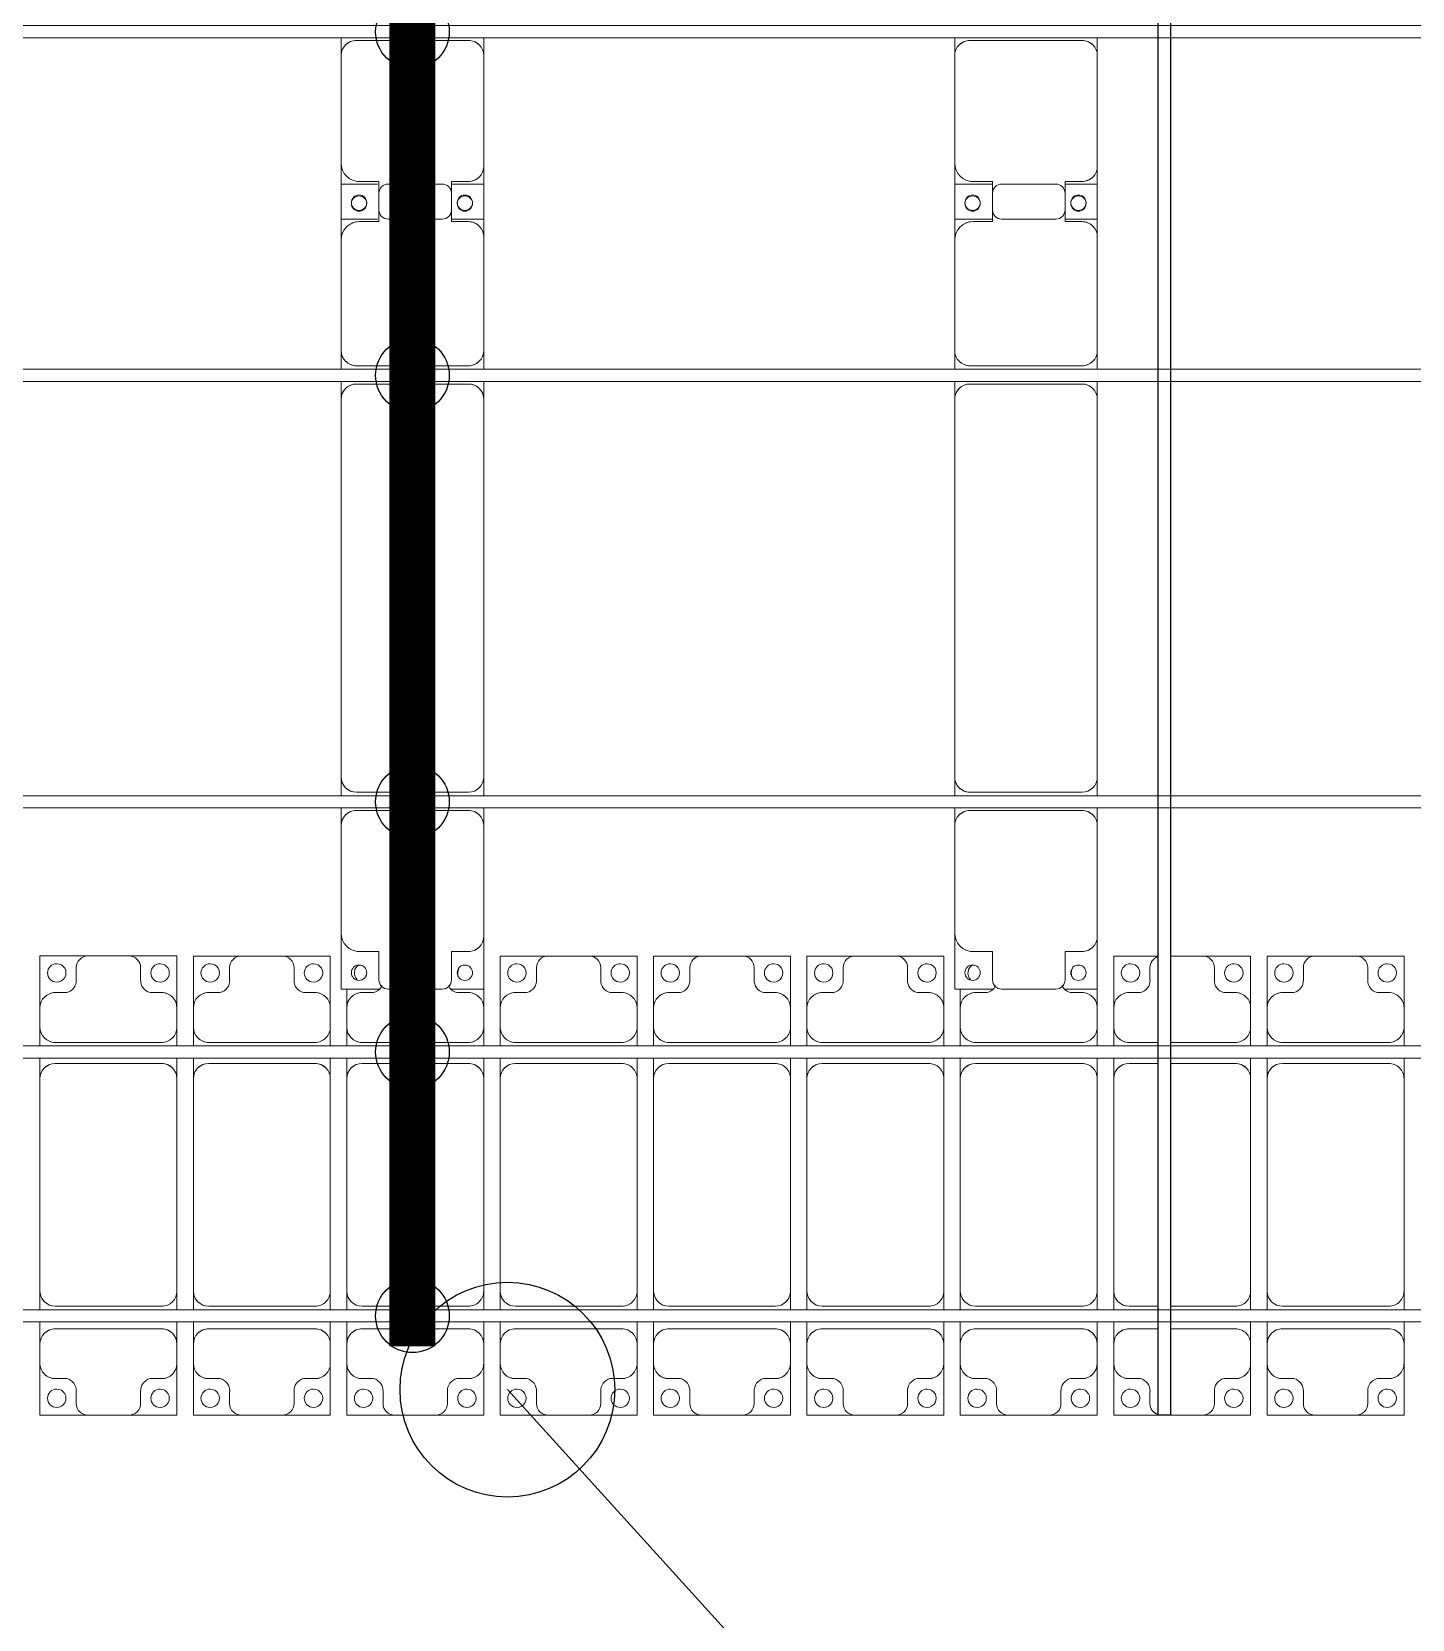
# Model space of a CAD drawing. Header units: millimetres. Extents: x -147246 to 112336, y -213734 to -86506.
# Drawn here: x -19356 to -14856, y -205184 to -200010 of the extents above; entities that cross this region are included whole.
import ezdxf

# ---------------------------------------------------------------- set-up
doc = ezdxf.new("R2010")
doc.units = ezdxf.units.MM
doc.layers.add('A-GENM', color=13, linetype='Continuous', lineweight=9)
doc.layers.add('S-BEAM', color=12, linetype='Continuous', lineweight=9)
for name, color, linetype in [('GC-BICH NEO', 6, 'Continuous'), ('GC-DAY NEO', 5, 'Continuous'), ('GC-HOP 40x60 GIA CUONG', 1, 'Continuous')]:
    doc.layers.add(name, color=color, linetype=linetype)

# ---------------------------------------------------------------- blocks, each defined once
blk = doc.blocks.new('Dai phao do pin - DẢI PHAO ĐỠ PIN-V40-BỐ TRÍ KHUNG KẾT CẤU BÈ PIN 05')
at = {"layer": 'A-GENM', "color": 7}
for p, q in [((-1312.2, 241.6), (-1129.7, 241.6)), ((-1312.2, 116.4), (-1312.2, 241.6)), ((-779.7, 241.6), (-1129.7, 241.6)), ((-779.7, 241.6), (-721.5, 241.6)), ((-681.5, 241.6), (-620.3, 241.6)), ((610.3, 241.6), (-620.3, 241.6)), ((610.3, 241.6), (668.5, 241.6)), ((708.5, 241.6), (769.7, 241.6)), ((1129.7, 241.6), (769.7, 241.6)), ((1129.7, 241.6), (1312.2, 241.6)), ((1197.8, 241.6), (1380.3, 241.6)), ((1197.8, 122.8), (1197.8, 241.6)), ((1312.2, 241.6), (1312.2, 122.8)), ((1730.3, 241.6), (1380.3, 241.6)), ((1730.3, 241.6), (1788.5, 241.6)), ((-1189.7, 181.6), (-1189.7, 118.2)), ((-729.7, -173.4), (-729.7, 191.6)), ((-670.3, 191.6), (-670.3, -173.4)), ((660.3, -173.4), (660.3, 191.6)), ((719.7, 191.6), (719.7, -173.4)), ((1189.7, 118.2), (1189.7, 181.6)), ((1320.3, 181.6), (1320.3, 118.2)), ((1780.3, -173.4), (1780.3, 191.6)), ((-1189.7, 118.2), (-1282.2, 118.2)), ((1282.2, 118.2), (1189.7, 118.2)), ((1320.3, 118.2), (1227.8, 118.2)), ((-1312.2, 88.2), (-1312.2, -88.2)), ((1197.8, 88.2), (1197.8, -88.2)), ((1312.2, -88.2), (1312.2, 88.2)), ((-1312.2, -223.4), (-1312.2, -116.4)), ((-1282.2, -118.2), (-1189.7, -118.2)), ((-1189.7, -118.2), (-1189.7, -173.4)), ((1189.7, -173.4), (1189.7, -118.2)), ((1189.7, -118.2), (1282.2, -118.2)), ((1197.8, -223.4), (1197.8, -118.2)), ((1227.8, -118.2), (1320.3, -118.2)), ((1312.2, -118.2), (1312.2, -223.4)), ((1320.3, -118.2), (1320.3, -173.4)), ((-1139.7, -223.4), (-1312.2, -223.4)), ((-1139.7, -223.4), (-779.7, -223.4)), ((-721.5, -223.4), (-779.7, -223.4)), ((-620.3, -223.4), (-681.5, -223.4)), ((-620.3, -223.4), (610.3, -223.4)), ((668.5, -223.4), (610.3, -223.4)), ((769.7, -223.4), (708.5, -223.4)), ((769.7, -223.4), (1139.7, -223.4)), ((1312.2, -223.4), (1139.7, -223.4)), ((1370.3, -223.4), (1197.8, -223.4)), ((1370.3, -223.4), (1730.3, -223.4)), ((1788.5, -223.4), (1730.3, -223.4))]:
    blk.add_line(p, q, dxfattribs=at)
for centre, radius, start, end in [((-1258.6, 183.2), 25, 0, 180), ((-1129.7, 181.6), 60, 90, 180), ((-1129.7, 181.6), 60, 150, 180), ((-779.7, 191.6), 50, 360, 90), ((-779.7, 191.6), 50, 360, 45), ((-620.3, 191.6), 50, 90, 180), ((-620.3, 191.6), 50, 105, 180), ((610.3, 191.6), 50, 360, 90), ((610.3, 191.6), 50, 15, 90), ((769.7, 191.6), 50, 90, 180), ((769.7, 191.6), 50, 135, 180), ((1129.7, 181.6), 60, 360, 90), ((1129.7, 181.6), 60, 360, 30), ((1248.6, 183.2), 25, 360, 180), ((1251.4, 183.2), 25, 0, 180), ((1380.3, 181.6), 60, 90, 180), ((1380.3, 181.6), 60, 150, 180), ((1730.3, 191.6), 50, 360, 90), ((1730.3, 191.6), 50, 360, 45), ((-1258.6, 183.2), 25, 180, 360), ((1248.6, 183.2), 25, 180, 0), ((1251.4, 183.2), 25, 180, 360), ((-1282.2, 88.2), 30, 90, 180), ((-1282.2, 88.2), 30, 120, 134.1081), ((1227.8, 88.2), 30, 90, 180), ((1282.2, 88.2), 30, 360, 90), ((-1282.2, -88.2), 30, 180, 270), ((1227.8, -88.2), 30, 180, 270), ((1282.2, -88.2), 30, 270, 360), ((-1282.2, -88.2), 30, 225.8924, 240), ((-1258.6, -161.8), 25, 0, 180), ((1248.6, -161.8), 25, 0, 180), ((1251.4, -161.8), 25, 0, 180), ((-1258.6, -161.8), 25, 180, 0), ((-1139.7, -173.4), 50, 180, 270), ((-1139.7, -173.4), 50, 180, 225), ((-779.7, -173.4), 50, 270, 360), ((-779.7, -173.4), 50, 315, 360), ((-620.3, -173.4), 50, 180, 270), ((-620.3, -173.4), 50, 180, 270), ((610.3, -173.4), 50, 270, 360), ((610.3, -173.4), 50, 285, 360), ((769.7, -173.4), 50, 180, 270), ((769.7, -173.4), 50, 180, 225), ((1139.7, -173.4), 50, 270, 360), ((1139.7, -173.4), 50, 315, 360), ((1248.6, -161.8), 25, 180, 360), ((1251.4, -161.8), 25, 180, 0), ((1370.3, -173.4), 50, 180, 270), ((1370.3, -173.4), 50, 180, 225), ((1730.3, -173.4), 50, 270, 360), ((1730.3, -173.4), 50, 315, 360)]:
    blk.add_arc(centre, radius, start, end, dxfattribs=at)
blk = doc.blocks.new('Dai phao do pin - DẢI PHAO ĐỠ PIN-V41-BỐ TRÍ KHUNG KẾT CẤU BÈ PIN 05')
at = {"layer": 'A-GENM', "color": 7}
for p, q in [((-1312.2, 241.6), (-1129.7, 241.6)), ((-1312.2, 116.4), (-1312.2, 241.6)), ((-779.7, 241.6), (-1129.7, 241.6)), ((-779.7, 241.6), (-721.5, 241.6)), ((-681.5, 241.6), (-620.3, 241.6)), ((610.3, 241.6), (-620.3, 241.6)), ((610.3, 241.6), (668.5, 241.6)), ((708.5, 241.6), (769.7, 241.6)), ((1129.7, 241.6), (769.7, 241.6)), ((1129.7, 241.6), (1312.2, 241.6)), ((1197.8, 241.6), (1380.3, 241.6)), ((1197.8, 118.2), (1197.8, 241.6)), ((1312.2, 241.6), (1312.2, 118.2)), ((1730.3, 241.6), (1380.3, 241.6)), ((1730.3, 241.6), (1788.5, 241.6)), ((-1189.7, 181.6), (-1189.7, 118.2)), ((-729.7, -173.4), (-729.7, 191.6)), ((-670.3, 191.6), (-670.3, -173.4)), ((660.3, -173.4), (660.3, 191.6)), ((719.7, 191.6), (719.7, -173.4)), ((1189.7, 118.2), (1189.7, 181.6)), ((1320.3, 181.6), (1320.3, 118.2)), ((1780.3, -173.4), (1780.3, 191.6)), ((-1189.7, 118.2), (-1282.2, 118.2)), ((1282.2, 118.2), (1189.7, 118.2)), ((1320.3, 118.2), (1227.8, 118.2)), ((-1312.2, 88.2), (-1312.2, -88.2)), ((1197.8, 88.2), (1197.8, -88.2)), ((1312.2, -88.2), (1312.2, 88.2)), ((-1312.2, -223.4), (-1312.2, -116.4)), ((-1282.2, -118.2), (-1189.7, -118.2)), ((-1189.7, -118.2), (-1189.7, -173.4)), ((1189.7, -173.4), (1189.7, -118.2)), ((1189.7, -118.2), (1282.2, -118.2)), ((1197.8, -223.4), (1197.8, -118.2)), ((1227.8, -118.2), (1320.3, -118.2)), ((1312.2, -118.2), (1312.2, -223.4)), ((1320.3, -118.2), (1320.3, -173.4)), ((-1139.7, -223.4), (-1312.2, -223.4)), ((-1139.7, -223.4), (-779.7, -223.4)), ((-721.5, -223.4), (-779.7, -223.4)), ((-620.3, -223.4), (-681.5, -223.4)), ((-620.3, -223.4), (610.3, -223.4)), ((668.5, -223.4), (610.3, -223.4)), ((769.7, -223.4), (708.5, -223.4)), ((769.7, -223.4), (1139.7, -223.4)), ((1312.2, -223.4), (1139.7, -223.4)), ((1370.3, -223.4), (1197.8, -223.4)), ((1370.3, -223.4), (1730.3, -223.4)), ((1788.5, -223.4), (1730.3, -223.4))]:
    blk.add_line(p, q, dxfattribs=at)
for centre, radius, start, end in [((-1258.6, 183.2), 25, 0, 180), ((-1129.7, 181.6), 60, 90, 180), ((-1129.7, 181.6), 60, 150, 180), ((-779.7, 191.6), 50, 360, 90), ((-779.7, 191.6), 50, 360, 45), ((-620.3, 191.6), 50, 90, 180), ((-620.3, 191.6), 50, 150, 180), ((-620.3, 191.6), 50, 105, 145.5987), ((610.3, 191.6), 50, 360, 90), ((610.3, 191.6), 50, 15, 90), ((769.7, 191.6), 50, 90, 180), ((769.7, 191.6), 50, 135, 180), ((1129.7, 181.6), 60, 360, 90), ((1129.7, 181.6), 60, 360, 30), ((1248.6, 183.2), 25, 360, 180), ((1251.4, 183.2), 25, 0, 180), ((1380.3, 181.6), 60, 90, 180), ((1380.3, 181.6), 60, 150, 180), ((1730.3, 191.6), 50, 360, 90), ((1730.3, 191.6), 50, 360, 45), ((-1258.6, 183.2), 25, 180, 360), ((1248.6, 183.2), 25, 180, 0), ((1251.4, 183.2), 25, 180, 360), ((-1282.2, 88.2), 30, 90, 180), ((-1282.2, 88.2), 30, 120, 134.1076), ((1227.8, 88.2), 30, 90, 180), ((1282.2, 88.2), 30, 360, 90), ((-1282.2, -88.2), 30, 180, 270), ((1227.8, -88.2), 30, 180, 270), ((1282.2, -88.2), 30, 270, 360), ((-1282.2, -88.2), 30, 225.8928, 240), ((-1258.6, -161.8), 25, 0, 180), ((1248.6, -161.8), 25, 0, 180), ((1251.4, -161.8), 25, 0, 180), ((-1258.6, -161.8), 25, 180, 0), ((-1139.7, -173.4), 50, 180, 270), ((-1139.7, -173.4), 50, 180, 225), ((-779.7, -173.4), 50, 270, 360), ((-779.7, -173.4), 50, 315, 360), ((-620.3, -173.4), 50, 180, 270), ((-620.3, -173.4), 50, 180, 270), ((610.3, -173.4), 50, 270, 360), ((610.3, -173.4), 50, 285, 360), ((769.7, -173.4), 50, 180, 270), ((769.7, -173.4), 50, 180, 225), ((1139.7, -173.4), 50, 270, 360), ((1139.7, -173.4), 50, 315, 360), ((1248.6, -161.8), 25, 180, 360), ((1251.4, -161.8), 25, 180, 0), ((1370.3, -173.4), 50, 180, 270), ((1370.3, -173.4), 50, 180, 225), ((1730.3, -173.4), 50, 270, 360), ((1730.3, -173.4), 50, 315, 360)]:
    blk.add_arc(centre, radius, start, end, dxfattribs=at)
blk = doc.blocks.new('Dai phaodi lai - DẢI PHAO ĐI LẠI-25020-BỐ TRÍ KHUNG KẾT CẤU BÈ PIN 05')
at = {"layer": 'A-GENM', "color": 7}
for p, q in [((76776.8, 748.4), (76933.1, 748.4)), ((76776.8, 579.3), (76776.8, 748.4)), ((77066.9, 748.4), (76933.1, 748.4)), ((77066.9, 748.4), (77223.2, 748.4)), ((77223.2, 748.4), (77223.2, 579.3)), ((77276.8, 748.4), (77433.1, 748.4)), ((77276.8, 579.3), (77276.8, 748.4)), ((77566.9, 748.4), (77433.1, 748.4)), ((77566.9, 748.4), (77723.2, 748.4)), ((77723.2, 748.4), (77723.2, 579.3)), ((78276.8, 748.4), (78433.1, 748.4)), ((78276.8, 579.3), (78276.8, 748.4)), ((78566.9, 748.4), (78433.1, 748.4)), ((78566.9, 748.4), (78723.2, 748.4)), ((78723.2, 748.4), (78723.2, 579.3)), ((78776.8, 748.4), (78933.1, 748.4)), ((78776.8, 579.3), (78776.8, 748.4)), ((79066.9, 748.4), (78933.1, 748.4)), ((79066.9, 748.4), (79223.2, 748.4)), ((79223.2, 748.4), (79223.2, 579.3)), ((79276.8, 748.4), (79433.1, 748.4)), ((79276.8, 579.3), (79276.8, 748.4)), ((79566.9, 748.4), (79433.1, 748.4)), ((79566.9, 748.4), (79723.2, 748.4)), ((79723.2, 748.4), (79723.2, 579.3)), ((80276.8, 748.4), (80421.5, 748.4)), ((80276.8, 579.3), (80276.8, 748.4)), ((80566.9, 748.4), (80461.5, 748.4)), ((80566.9, 748.4), (80723.2, 748.4)), ((80723.2, 748.4), (80723.2, 579.3)), ((80776.8, 748.4), (80933.1, 748.4)), ((80776.8, 579.3), (80776.8, 748.4)), ((81066.9, 748.4), (80933.1, 748.4)), ((81066.9, 748.4), (81223.2, 748.4)), ((81223.2, 748.4), (81223.2, 579.3)), ((76895.1, 710.4), (76895.1, 670.7)), ((77104.9, 670.7), (77104.9, 710.4)), ((77395.1, 710.4), (77395.1, 670.7)), ((77604.9, 670.7), (77604.9, 710.4)), ((78395.1, 710.4), (78395.1, 670.7)), ((78604.9, 670.7), (78604.9, 710.4)), ((78895.1, 710.4), (78895.1, 670.7)), ((79104.9, 670.7), (79104.9, 710.4)), ((79395.1, 710.4), (79395.1, 670.7)), ((79604.9, 670.7), (79604.9, 710.4)), ((80395.1, 710.4), (80395.1, 670.7)), ((80604.9, 670.7), (80604.9, 710.4)), ((80895.1, 710.4), (80895.1, 670.7)), ((81104.9, 670.7), (81104.9, 710.4)), ((76864.3, 629.3), (76826.8, 629.3)), ((77173.2, 629.3), (77135.7, 629.3)), ((77364.3, 629.3), (77326.8, 629.3)), ((77673.2, 629.3), (77635.7, 629.3)), ((77776.8, 579.3), (77776.8, 641.7)), ((77864.3, 629.3), (77826.8, 629.3)), ((78173.2, 629.3), (78135.7, 629.3)), ((78223.2, 640.7), (78223.2, 579.3)), ((78364.3, 629.3), (78326.8, 629.3)), ((78673.2, 629.3), (78635.7, 629.3)), ((78864.3, 629.3), (78826.8, 629.3)), ((79173.2, 629.3), (79135.7, 629.3)), ((79364.3, 629.3), (79326.8, 629.3)), ((79673.2, 629.3), (79635.7, 629.3)), ((79776.8, 579.3), (79776.8, 641.7)), ((79864.3, 629.3), (79826.8, 629.3)), ((80173.2, 629.3), (80135.7, 629.3)), ((80223.2, 640.7), (80223.2, 579.3)), ((80364.3, 629.3), (80326.8, 629.3)), ((80673.2, 629.3), (80635.7, 629.3)), ((80864.3, 629.3), (80826.8, 629.3)), ((81173.2, 629.3), (81135.7, 629.3)), ((76776.8, 579.3), (76776.8, 516.7)), ((77223.2, 516.7), (77223.2, 579.3)), ((77276.8, 579.3), (77276.8, 516.7)), ((77723.2, 516.7), (77723.2, 579.3)), ((77776.8, 579.3), (77776.8, 516.7)), ((78223.2, 516.7), (78223.2, 579.3)), ((78276.8, 579.3), (78276.8, 516.7)), ((78723.2, 516.7), (78723.2, 579.3)), ((78776.8, 579.3), (78776.8, 516.7)), ((79223.2, 516.7), (79223.2, 579.3)), ((79276.8, 579.3), (79276.8, 516.7)), ((79723.2, 516.7), (79723.2, 579.3)), ((79776.8, 579.3), (79776.8, 516.7)), ((80223.2, 516.7), (80223.2, 579.3)), ((80276.8, 579.3), (80276.8, 516.7)), ((80723.2, 516.7), (80723.2, 579.3)), ((80776.8, 579.3), (80776.8, 516.7)), ((81223.2, 516.7), (81223.2, 579.3)), ((76776.8, 455.5), (76776.8, 516.7)), ((76826.8, 466.7), (77173.2, 466.7)), ((77223.2, 516.7), (77223.2, 455.5)), ((77276.8, 455.5), (77276.8, 516.7)), ((77326.8, 466.7), (77673.2, 466.7)), ((77723.2, 516.7), (77723.2, 455.5)), ((77776.8, 455.5), (77776.8, 516.7)), ((77826.8, 466.7), (78173.2, 466.7)), ((78223.2, 516.7), (78223.2, 455.5)), ((78276.8, 455.5), (78276.8, 516.7)), ((78326.8, 466.7), (78673.2, 466.7)), ((78723.2, 516.7), (78723.2, 455.5)), ((78776.8, 455.5), (78776.8, 516.7)), ((78826.8, 466.7), (79173.2, 466.7)), ((79223.2, 516.7), (79223.2, 455.5)), ((79276.8, 455.5), (79276.8, 516.7)), ((79326.8, 466.7), (79673.2, 466.7)), ((79723.2, 516.7), (79723.2, 455.5)), ((79776.8, 455.5), (79776.8, 516.7)), ((79826.8, 466.7), (80173.2, 466.7)), ((80223.2, 516.7), (80223.2, 455.5)), ((80276.8, 455.5), (80276.8, 516.7)), ((80326.8, 466.7), (80421.5, 466.7)), ((80461.5, 466.7), (80673.2, 466.7)), ((80723.2, 516.7), (80723.2, 455.5)), ((80776.8, 455.5), (80776.8, 516.7)), ((80826.8, 466.7), (81173.2, 466.7)), ((81223.2, 516.7), (81223.2, 455.5)), ((76776.8, 348.3), (76776.8, 415.5)), ((77223.2, 415.5), (77223.2, 348.3)), ((77276.8, 348.3), (77276.8, 415.5)), ((77723.2, 415.5), (77723.2, 348.3)), ((77776.8, 348.3), (77776.8, 415.5)), ((78223.2, 415.5), (78223.2, 348.3)), ((78276.8, 348.3), (78276.8, 415.5)), ((78723.2, 415.5), (78723.2, 348.3)), ((78776.8, 348.3), (78776.8, 415.5)), ((79223.2, 415.5), (79223.2, 348.3)), ((79276.8, 348.3), (79276.8, 415.5)), ((79723.2, 415.5), (79723.2, 348.3)), ((79776.8, 348.3), (79776.8, 415.5)), ((80223.2, 415.5), (80223.2, 348.3)), ((80276.8, 348.3), (80276.8, 415.5)), ((80723.2, 415.5), (80723.2, 348.3)), ((80776.8, 348.3), (80776.8, 415.5)), ((81223.2, 415.5), (81223.2, 348.3)), ((77173.2, 398.3), (76826.8, 398.3)), ((77673.2, 398.3), (77326.8, 398.3)), ((78173.2, 398.3), (77826.8, 398.3)), ((78673.2, 398.3), (78326.8, 398.3)), ((79173.2, 398.3), (78826.8, 398.3)), ((79673.2, 398.3), (79326.8, 398.3)), ((80173.2, 398.3), (79826.8, 398.3)), ((80421.5, 398.3), (80326.8, 398.3)), ((80673.2, 398.3), (80461.5, 398.3)), ((81173.2, 398.3), (80826.8, 398.3)), ((76776.8, 348.3), (76776.8, -343.3)), ((77223.2, -343.3), (77223.2, 348.3)), ((77276.8, 348.3), (77276.8, -343.3)), ((77723.2, -343.3), (77723.2, 348.3)), ((77776.8, 348.3), (77776.8, -343.3)), ((78223.2, -343.3), (78223.2, 348.3)), ((78276.8, 348.3), (78276.8, -343.3)), ((78723.2, -343.3), (78723.2, 348.3)), ((78776.8, 348.3), (78776.8, -343.3)), ((79223.2, -343.3), (79223.2, 348.3)), ((79276.8, 348.3), (79276.8, -343.3)), ((79723.2, -343.3), (79723.2, 348.3)), ((79776.8, 348.3), (79776.8, -343.3)), ((80223.2, -343.3), (80223.2, 348.3)), ((80276.8, 348.3), (80276.8, -343.3)), ((80723.2, -343.3), (80723.2, 348.3)), ((80776.8, 348.3), (80776.8, -343.3)), ((81223.2, -343.3), (81223.2, 348.3)), ((76776.8, -404.5), (76776.8, -343.3)), ((77223.2, -343.3), (77223.2, -404.5)), ((77276.8, -404.5), (77276.8, -343.3)), ((77723.2, -343.3), (77723.2, -404.5)), ((77776.8, -404.5), (77776.8, -343.3)), ((78223.2, -343.3), (78223.2, -404.5)), ((78276.8, -404.5), (78276.8, -343.3)), ((78723.2, -343.3), (78723.2, -404.5)), ((78776.8, -404.5), (78776.8, -343.3)), ((79223.2, -343.3), (79223.2, -404.5)), ((79276.8, -404.5), (79276.8, -343.3)), ((79723.2, -343.3), (79723.2, -404.5)), ((79776.8, -404.5), (79776.8, -343.3)), ((80223.2, -343.3), (80223.2, -404.5)), ((80276.8, -404.5), (80276.8, -343.3)), ((80723.2, -343.3), (80723.2, -404.5)), ((80776.8, -404.5), (80776.8, -343.3)), ((81223.2, -343.3), (81223.2, -404.5)), ((76826.8, -393.3), (77173.2, -393.3)), ((77326.8, -393.3), (77673.2, -393.3)), ((77826.8, -393.3), (78173.2, -393.3)), ((78326.8, -393.3), (78673.2, -393.3)), ((78826.8, -393.3), (79173.2, -393.3)), ((79326.8, -393.3), (79673.2, -393.3)), ((79826.8, -393.3), (80173.2, -393.3)), ((80326.8, -393.3), (80421.5, -393.3)), ((80461.5, -393.3), (80673.2, -393.3)), ((80826.8, -393.3), (81173.2, -393.3)), ((76776.8, -516.7), (76776.8, -444.5)), ((77223.2, -444.5), (77223.2, -516.7)), ((77276.8, -516.7), (77276.8, -444.5)), ((77723.2, -444.5), (77723.2, -516.7)), ((77776.8, -516.7), (77776.8, -444.5)), ((78223.2, -444.5), (78223.2, -516.7)), ((78276.8, -516.7), (78276.8, -444.5)), ((78723.2, -444.5), (78723.2, -516.7)), ((78776.8, -516.7), (78776.8, -444.5)), ((79223.2, -444.5), (79223.2, -516.7)), ((79276.8, -516.7), (79276.8, -444.5)), ((79723.2, -444.5), (79723.2, -516.7)), ((79776.8, -516.7), (79776.8, -444.5)), ((80223.2, -444.5), (80223.2, -516.7)), ((80276.8, -516.7), (80276.8, -444.5)), ((80723.2, -444.5), (80723.2, -516.7)), ((80776.8, -516.7), (80776.8, -444.5)), ((81223.2, -444.5), (81223.2, -516.7)), ((76776.8, -516.7), (76776.8, -579.3)), ((77173.2, -466.7), (76826.8, -466.7)), ((77223.2, -579.3), (77223.2, -516.7)), ((77276.8, -516.7), (77276.8, -579.3)), ((77673.2, -466.7), (77326.8, -466.7)), ((77723.2, -579.3), (77723.2, -516.7)), ((77776.8, -516.7), (77776.8, -579.3)), ((78173.2, -466.7), (77826.8, -466.7)), ((78223.2, -579.3), (78223.2, -516.7)), ((78276.8, -516.7), (78276.8, -579.3)), ((78673.2, -466.7), (78326.8, -466.7)), ((78723.2, -579.3), (78723.2, -516.7)), ((78776.8, -516.7), (78776.8, -579.3)), ((79173.2, -466.7), (78826.8, -466.7)), ((79223.2, -579.3), (79223.2, -516.7)), ((79276.8, -516.7), (79276.8, -579.3)), ((79673.2, -466.7), (79326.8, -466.7)), ((79723.2, -579.3), (79723.2, -516.7)), ((79776.8, -516.7), (79776.8, -579.3)), ((80173.2, -466.7), (79826.8, -466.7)), ((80223.2, -579.3), (80223.2, -516.7)), ((80276.8, -516.7), (80276.8, -579.3)), ((80421.5, -466.7), (80326.8, -466.7)), ((80673.2, -466.7), (80461.5, -466.7)), ((80723.2, -579.3), (80723.2, -516.7)), ((80776.8, -516.7), (80776.8, -579.3)), ((81173.2, -466.7), (80826.8, -466.7)), ((81223.2, -579.3), (81223.2, -516.7)), ((76776.8, -748.4), (76776.8, -579.3)), ((77223.2, -579.3), (77223.2, -748.4)), ((77276.8, -748.4), (77276.8, -579.3)), ((77723.2, -579.3), (77723.2, -748.4)), ((77776.8, -748.4), (77776.8, -579.3)), ((78223.2, -579.3), (78223.2, -748.4)), ((78276.8, -748.4), (78276.8, -579.3)), ((78723.2, -579.3), (78723.2, -748.4)), ((78776.8, -748.4), (78776.8, -579.3)), ((79223.2, -579.3), (79223.2, -748.4)), ((79276.8, -748.4), (79276.8, -579.3)), ((79723.2, -579.3), (79723.2, -748.4)), ((79776.8, -748.4), (79776.8, -579.3)), ((80223.2, -579.3), (80223.2, -748.4)), ((80276.8, -748.4), (80276.8, -579.3)), ((80723.2, -579.3), (80723.2, -748.4)), ((80776.8, -748.4), (80776.8, -579.3)), ((81223.2, -579.3), (81223.2, -748.4)), ((76826.8, -629.3), (76864.3, -629.3)), ((76895.1, -670.7), (76895.1, -710.4)), ((77104.9, -710.4), (77104.9, -670.7)), ((77135.7, -629.3), (77173.2, -629.3)), ((77326.8, -629.3), (77364.3, -629.3)), ((77395.1, -670.7), (77395.1, -710.4)), ((77604.9, -710.4), (77604.9, -670.7)), ((77635.7, -629.3), (77673.2, -629.3)), ((77826.8, -629.3), (77864.3, -629.3)), ((77895.1, -670.7), (77895.1, -710.4)), ((78104.9, -710.4), (78104.9, -670.7)), ((78135.7, -629.3), (78173.2, -629.3)), ((78326.8, -629.3), (78364.3, -629.3)), ((78395.1, -670.7), (78395.1, -710.4)), ((78604.9, -710.4), (78604.9, -670.7)), ((78635.7, -629.3), (78673.2, -629.3)), ((78826.8, -629.3), (78864.3, -629.3)), ((78895.1, -670.7), (78895.1, -710.4)), ((79104.9, -710.4), (79104.9, -670.7)), ((79135.7, -629.3), (79173.2, -629.3)), ((79326.8, -629.3), (79364.3, -629.3)), ((79395.1, -670.7), (79395.1, -710.4)), ((79604.9, -710.4), (79604.9, -670.7)), ((79635.7, -629.3), (79673.2, -629.3)), ((79826.8, -629.3), (79864.3, -629.3)), ((79895.1, -670.7), (79895.1, -710.4)), ((80104.9, -710.4), (80104.9, -670.7)), ((80135.7, -629.3), (80173.2, -629.3)), ((80326.8, -629.3), (80364.3, -629.3)), ((80395.1, -670.7), (80395.1, -710.4)), ((80604.9, -710.4), (80604.9, -670.7)), ((80635.7, -629.3), (80673.2, -629.3)), ((80826.8, -629.3), (80864.3, -629.3)), ((80895.1, -670.7), (80895.1, -710.4)), ((81104.9, -710.4), (81104.9, -670.7)), ((81135.7, -629.3), (81173.2, -629.3)), ((76933.1, -748.4), (76776.8, -748.4)), ((76933.1, -748.4), (77066.9, -748.4)), ((77223.2, -748.4), (77066.9, -748.4)), ((77433.1, -748.4), (77276.8, -748.4)), ((77433.1, -748.4), (77566.9, -748.4)), ((77723.2, -748.4), (77566.9, -748.4)), ((77933.1, -748.4), (77776.8, -748.4)), ((77933.1, -748.4), (78066.9, -748.4)), ((78223.2, -748.4), (78066.9, -748.4)), ((78433.1, -748.4), (78276.8, -748.4)), ((78433.1, -748.4), (78566.9, -748.4)), ((78723.2, -748.4), (78566.9, -748.4)), ((78933.1, -748.4), (78776.8, -748.4)), ((78933.1, -748.4), (79066.9, -748.4)), ((79223.2, -748.4), (79066.9, -748.4)), ((79433.1, -748.4), (79276.8, -748.4)), ((79433.1, -748.4), (79566.9, -748.4)), ((79723.2, -748.4), (79566.9, -748.4)), ((79933.1, -748.4), (79776.8, -748.4)), ((79933.1, -748.4), (80066.9, -748.4)), ((80223.2, -748.4), (80066.9, -748.4)), ((80421.5, -748.4), (80276.8, -748.4)), ((80461.5, -748.4), (80566.9, -748.4)), ((80723.2, -748.4), (80566.9, -748.4)), ((80933.1, -748.4), (80776.8, -748.4)), ((80933.1, -748.4), (81066.9, -748.4)), ((81223.2, -748.4), (81066.9, -748.4))]:
    blk.add_line(p, q, dxfattribs=at)
for centre, radius, start, end in [((76933.1, 710.4), 38, 90, 180), ((76933.1, 710.4), 38, 90, 135), ((77066.9, 710.4), 38, 0, 90), ((77066.9, 710.4), 38, 45, 90), ((77433.1, 710.4), 38, 90, 180), ((77433.1, 710.4), 38, 90, 135), ((77566.9, 710.4), 38, 360, 90), ((77566.9, 710.4), 38, 45, 90), ((78433.1, 710.4), 38, 90, 180), ((78433.1, 710.4), 38, 90, 135), ((78566.9, 710.4), 38, 0, 90), ((78566.9, 710.4), 38, 45, 90), ((78933.1, 710.4), 38, 90, 180), ((78933.1, 710.4), 38, 90, 135), ((79066.9, 710.4), 38, 360, 90), ((79066.9, 710.4), 38, 45, 90), ((79433.1, 710.4), 38, 90, 180), ((79433.1, 710.4), 38, 90, 135), ((79566.9, 710.4), 38, 360, 90), ((79566.9, 710.4), 38, 45, 90), ((80433.1, 710.4), 38, 107.8722, 180), ((80433.1, 710.4), 38, 107.8722, 135), ((80566.9, 710.4), 38, 360, 90), ((80566.9, 710.4), 38, 45, 90), ((80933.1, 710.4), 38, 90, 180), ((80933.1, 710.4), 38, 90, 135), ((81066.9, 710.4), 38, 360, 90), ((81066.9, 710.4), 38, 45, 90), ((76831.6, 693.3), 30, 90, 270), ((76831.6, 693.3), 30, 270, 90), ((77168.4, 693.3), 30, 90, 270), ((77168.4, 693.3), 30, 270, 90), ((77331.6, 693.3), 30, 90, 270), ((77331.6, 693.3), 30, 270, 90), ((77668.4, 693.3), 30, 90, 270), ((77668.4, 693.3), 30, 270, 90), ((77831.6, 693.3), 30, 120, 225), ((78168.4, 693.3), 30, 150, 208.7424), ((78331.6, 693.3), 30, 90, 270), ((78331.6, 693.3), 30, 270, 90), ((78668.4, 693.3), 30, 90, 270), ((78668.4, 693.3), 30, 270, 90), ((78831.6, 693.3), 30, 90, 270), ((78831.6, 693.3), 30, 270, 90), ((79168.4, 693.3), 30, 90, 270), ((79168.4, 693.3), 30, 270, 90), ((79331.6, 693.3), 30, 90, 270), ((79331.6, 693.3), 30, 270, 90), ((79668.4, 693.3), 30, 90, 270), ((79668.4, 693.3), 30, 270, 90), ((79831.6, 693.3), 30, 120, 225), ((80168.4, 693.3), 30, 150, 208.7443), ((80331.6, 693.3), 30, 90, 270), ((80331.6, 693.3), 30, 270, 90), ((80668.4, 693.3), 30, 90, 270), ((80668.4, 693.3), 30, 270, 90), ((80831.6, 693.3), 30, 90, 270), ((80831.6, 693.3), 30, 270, 90), ((81168.4, 693.3), 30, 90, 270), ((81168.4, 693.3), 30, 270, 90), ((76826.8, 579.3), 50, 90, 180), ((76826.8, 579.3), 50, 90, 135), ((76855.2, 668.2), 40, 283.1885, 3.5081), ((77144.8, 668.2), 40, 176.4919, 256.8115), ((77173.2, 579.3), 50, 0, 90), ((77173.2, 579.3), 50, 45, 90), ((77326.8, 579.3), 50, 90, 180), ((77326.8, 579.3), 50, 90, 135), ((77355.2, 668.2), 40, 283.1885, 3.5081), ((77644.8, 668.2), 40, 176.4919, 256.8115), ((77673.2, 579.3), 50, 0, 90), ((77673.2, 579.3), 50, 45, 90), ((77826.8, 579.3), 50, 90, 180), ((77826.8, 579.3), 50, 90, 135), ((77855.2, 668.2), 40, 283.1885, 336.1069), ((78144.8, 668.2), 40, 203.8929, 256.8115), ((78173.2, 579.3), 50, 0, 90), ((78173.2, 579.3), 50, 45, 90), ((78326.8, 579.3), 50, 90, 180), ((78326.8, 579.3), 50, 90, 135), ((78355.2, 668.2), 40, 283.1885, 3.5081), ((78644.8, 668.2), 40, 176.4919, 256.8115), ((78673.2, 579.3), 50, 0, 90), ((78673.2, 579.3), 50, 45, 90), ((78826.8, 579.3), 50, 90, 180), ((78826.8, 579.3), 50, 90, 135), ((78855.2, 668.2), 40, 283.1885, 3.5081), ((79144.8, 668.2), 40, 176.4919, 256.8115), ((79173.2, 579.3), 50, 0, 90), ((79173.2, 579.3), 50, 45, 90), ((79326.8, 579.3), 50, 90, 180), ((79326.8, 579.3), 50, 90, 135), ((79355.2, 668.2), 40, 283.1885, 3.5081), ((79644.8, 668.2), 40, 176.4919, 256.8115), ((79673.2, 579.3), 50, 360, 90), ((79673.2, 579.3), 50, 45, 90), ((79826.8, 579.3), 50, 90, 180), ((79826.8, 579.3), 50, 90, 135), ((79855.2, 668.2), 40, 283.1885, 336.1064), ((80144.8, 668.2), 40, 203.8934, 256.8115), ((80173.2, 579.3), 50, 360, 90), ((80173.2, 579.3), 50, 45, 90), ((80326.8, 579.3), 50, 90, 180), ((80326.8, 579.3), 50, 90, 135), ((80355.2, 668.2), 40, 283.1885, 3.5081), ((80644.8, 668.2), 40, 176.4919, 256.8115), ((80673.2, 579.3), 50, 0, 90), ((80673.2, 579.3), 50, 45, 90), ((80826.8, 579.3), 50, 90, 180), ((80826.8, 579.3), 50, 90, 135), ((80855.2, 668.2), 40, 283.1885, 3.5081), ((81144.8, 668.2), 40, 176.4919, 256.8115), ((81173.2, 579.3), 50, 360, 90), ((81173.2, 579.3), 50, 45, 90), ((76826.8, 516.7), 50, 180, 270), ((76826.8, 516.7), 50, 225, 270), ((77173.2, 516.7), 50, 270, 0), ((77173.2, 516.7), 50, 270, 315), ((77326.8, 516.7), 50, 180, 270), ((77326.8, 516.7), 50, 225, 270), ((77673.2, 516.7), 50, 270, 0), ((77673.2, 516.7), 50, 270, 315), ((77826.8, 516.7), 50, 180, 270), ((77826.8, 516.7), 50, 225, 270), ((78173.2, 516.7), 50, 270, 360), ((78173.2, 516.7), 50, 270, 315), ((78326.8, 516.7), 50, 180, 270), ((78326.8, 516.7), 50, 225, 270), ((78673.2, 516.7), 50, 270, 0), ((78673.2, 516.7), 50, 270, 315), ((78826.8, 516.7), 50, 180, 270), ((78826.8, 516.7), 50, 225, 270), ((79173.2, 516.7), 50, 270, 0), ((79173.2, 516.7), 50, 270, 315), ((79326.8, 516.7), 50, 180, 270), ((79326.8, 516.7), 50, 225, 270), ((79673.2, 516.7), 50, 270, 0), ((79673.2, 516.7), 50, 270, 315), ((79826.8, 516.7), 50, 180, 270), ((79826.8, 516.7), 50, 225, 270), ((80173.2, 516.7), 50, 270, 0), ((80173.2, 516.7), 50, 270, 315), ((80326.8, 516.7), 50, 180, 270), ((80326.8, 516.7), 50, 225, 270), ((80673.2, 516.7), 50, 270, 0), ((80673.2, 516.7), 50, 270, 315), ((80826.8, 516.7), 50, 180, 270), ((80826.8, 516.7), 50, 225, 270), ((81173.2, 516.7), 50, 270, 360), ((81173.2, 516.7), 50, 270, 315), ((76826.8, 348.3), 50, 90, 180), ((76826.8, 348.3), 50, 120, 165), ((77173.2, 348.3), 50, 0, 90), ((77173.2, 348.3), 50, 45, 90), ((77326.8, 348.3), 50, 90, 180), ((77326.8, 348.3), 50, 120, 165), ((77673.2, 348.3), 50, 0, 90), ((77673.2, 348.3), 50, 45, 90), ((77826.8, 348.3), 50, 90, 180), ((77826.8, 348.3), 50, 120, 165), ((78173.2, 348.3), 50, 0, 90), ((78173.2, 348.3), 50, 45, 90), ((78326.8, 348.3), 50, 90, 180), ((78326.8, 348.3), 50, 120, 165), ((78673.2, 348.3), 50, 360, 90), ((78673.2, 348.3), 50, 45, 90), ((78826.8, 348.3), 50, 90, 180), ((78826.8, 348.3), 50, 120, 165), ((79173.2, 348.3), 50, 360, 90), ((79173.2, 348.3), 50, 45, 90), ((79326.8, 348.3), 50, 90, 180), ((79326.8, 348.3), 50, 120, 165), ((79673.2, 348.3), 50, 360, 90), ((79673.2, 348.3), 50, 45, 90), ((79826.8, 348.3), 50, 90, 180), ((79826.8, 348.3), 50, 120, 159.2363), ((80173.2, 348.3), 50, 360, 90), ((80173.2, 348.3), 50, 45, 90), ((80326.8, 348.3), 50, 90, 180), ((80326.8, 348.3), 50, 120, 165), ((80673.2, 348.3), 50, 0, 90), ((80673.2, 348.3), 50, 45, 90), ((80826.8, 348.3), 50, 90, 180), ((80826.8, 348.3), 50, 120, 165), ((81173.2, 348.3), 50, 360, 90), ((81173.2, 348.3), 50, 45, 90), ((76826.8, -343.3), 50, 180, 270), ((76826.8, -343.3), 50, 180, 255), ((77173.2, -343.3), 50, 270, 0), ((77173.2, -343.3), 50, 315, 0), ((77326.8, -343.3), 50, 180, 270), ((77326.8, -343.3), 50, 180, 255), ((77673.2, -343.3), 50, 270, 0), ((77673.2, -343.3), 50, 315, 0), ((77826.8, -343.3), 50, 180, 270), ((77826.8, -343.3), 50, 180, 255), ((78173.2, -343.3), 50, 270, 0), ((78173.2, -343.3), 50, 315, 0), ((78326.8, -343.3), 50, 180, 270), ((78326.8, -343.3), 50, 180, 255), ((78673.2, -343.3), 50, 270, 0), ((78673.2, -343.3), 50, 315, 0), ((78826.8, -343.3), 50, 180, 270), ((78826.8, -343.3), 50, 180, 255), ((79173.2, -343.3), 50, 270, 360), ((79173.2, -343.3), 50, 315, 360), ((79326.8, -343.3), 50, 180, 270), ((79326.8, -343.3), 50, 180, 255), ((79673.2, -343.3), 50, 270, 0), ((79673.2, -343.3), 50, 315, 0), ((79826.8, -343.3), 50, 180, 270), ((79826.8, -343.3), 50, 180, 255), ((80173.2, -343.3), 50, 270, 0), ((80173.2, -343.3), 50, 315, 0), ((80326.8, -343.3), 50, 180, 270), ((80326.8, -343.3), 50, 180, 255), ((80673.2, -343.3), 50, 270, 0), ((80673.2, -343.3), 50, 315, 0), ((80826.8, -343.3), 50, 180, 270), ((80826.8, -343.3), 50, 180, 255), ((81173.2, -343.3), 50, 270, 0), ((81173.2, -343.3), 50, 315, 0), ((76826.8, -516.7), 50, 90, 180), ((76826.8, -516.7), 50, 90, 135), ((77173.2, -516.7), 50, 0, 90), ((77173.2, -516.7), 50, 45, 90), ((77326.8, -516.7), 50, 90, 180), ((77326.8, -516.7), 50, 90, 135), ((77673.2, -516.7), 50, 0, 90), ((77673.2, -516.7), 50, 45, 90), ((77826.8, -516.7), 50, 90, 180), ((77826.8, -516.7), 50, 90, 135), ((78173.2, -516.7), 50, 0, 90), ((78173.2, -516.7), 50, 45, 90), ((78326.8, -516.7), 50, 90, 180), ((78326.8, -516.7), 50, 90, 135), ((78673.2, -516.7), 50, 0, 90), ((78673.2, -516.7), 50, 45, 90), ((78826.8, -516.7), 50, 90, 180), ((78826.8, -516.7), 50, 90, 135), ((79173.2, -516.7), 50, 0, 90), ((79173.2, -516.7), 50, 45, 90), ((79326.8, -516.7), 50, 90, 180), ((79326.8, -516.7), 50, 90, 135), ((79673.2, -516.7), 50, 0, 90), ((79673.2, -516.7), 50, 45, 90), ((79826.8, -516.7), 50, 90, 180), ((79826.8, -516.7), 50, 90, 135), ((80173.2, -516.7), 50, 0, 90), ((80173.2, -516.7), 50, 45, 90), ((80326.8, -516.7), 50, 90, 180), ((80326.8, -516.7), 50, 90, 135), ((80673.2, -516.7), 50, 360, 90), ((80673.2, -516.7), 50, 45, 90), ((80826.8, -516.7), 50, 90, 180), ((80826.8, -516.7), 50, 90, 135), ((81173.2, -516.7), 50, 0, 90), ((81173.2, -516.7), 50, 45, 90), ((76826.8, -579.3), 50, 180, 270), ((76826.8, -579.3), 50, 225, 270), ((77173.2, -579.3), 50, 270, 360), ((77173.2, -579.3), 50, 270, 315), ((77326.8, -579.3), 50, 180, 270), ((77326.8, -579.3), 50, 225, 270), ((77673.2, -579.3), 50, 270, 360), ((77673.2, -579.3), 50, 270, 315), ((77826.8, -579.3), 50, 180, 270), ((77826.8, -579.3), 50, 225, 270), ((78173.2, -579.3), 50, 270, 0), ((78173.2, -579.3), 50, 270, 315), ((78326.8, -579.3), 50, 180, 270), ((78326.8, -579.3), 50, 225, 270), ((78673.2, -579.3), 50, 270, 0), ((78673.2, -579.3), 50, 270, 315), ((78826.8, -579.3), 50, 180, 270), ((78826.8, -579.3), 50, 225, 270), ((79173.2, -579.3), 50, 270, 360), ((79173.2, -579.3), 50, 270, 315), ((79326.8, -579.3), 50, 180, 270), ((79326.8, -579.3), 50, 225, 270), ((79673.2, -579.3), 50, 270, 360), ((79673.2, -579.3), 50, 270, 315), ((79826.8, -579.3), 50, 180, 270), ((79826.8, -579.3), 50, 225, 270), ((80173.2, -579.3), 50, 270, 360), ((80173.2, -579.3), 50, 270, 315), ((80326.8, -579.3), 50, 180, 270), ((80326.8, -579.3), 50, 225, 270), ((80673.2, -579.3), 50, 270, 360), ((80673.2, -579.3), 50, 270, 315), ((80826.8, -579.3), 50, 180, 270), ((80826.8, -579.3), 50, 225, 270), ((81173.2, -579.3), 50, 270, 0), ((81173.2, -579.3), 50, 270, 315), ((76831.6, -693.3), 30, 90, 270), ((76831.6, -693.3), 30, 270, 90), ((76855.2, -668.2), 40, 356.4919, 76.8115), ((77144.8, -668.2), 40, 103.1885, 183.5081), ((77168.4, -693.3), 30, 90, 270), ((77168.4, -693.3), 30, 270, 90), ((77331.6, -693.3), 30, 90, 270), ((77331.6, -693.3), 30, 270, 90), ((77355.2, -668.2), 40, 356.4919, 76.8115), ((77644.8, -668.2), 40, 103.1885, 183.5081), ((77668.4, -693.3), 30, 90, 270), ((77668.4, -693.3), 30, 270, 90), ((77831.6, -693.3), 30, 90, 270), ((77831.6, -693.3), 30, 270, 90), ((77855.2, -668.2), 40, 356.4919, 76.8115), ((78144.8, -668.2), 40, 103.1885, 183.5081), ((78168.4, -693.3), 30, 90, 270), ((78168.4, -693.3), 30, 270, 90), ((78331.6, -693.3), 30, 90, 270), ((78331.6, -693.3), 30, 270, 90), ((78355.2, -668.2), 40, 356.4919, 76.8115), ((78644.8, -668.2), 40, 103.1885, 183.5081), ((78668.4, -693.3), 30, 90, 270), ((78668.4, -693.3), 30, 270, 90), ((78831.6, -693.3), 30, 90, 270), ((78831.6, -693.3), 30, 270, 90), ((78855.2, -668.2), 40, 356.4919, 76.8115), ((79144.8, -668.2), 40, 103.1885, 183.5081), ((79168.4, -693.3), 30, 90, 270), ((79168.4, -693.3), 30, 270, 90), ((79331.6, -693.3), 30, 90, 270), ((79331.6, -693.3), 30, 270, 90), ((79355.2, -668.2), 40, 356.4919, 76.8115), ((79644.8, -668.2), 40, 103.1885, 183.5081), ((79668.4, -693.3), 30, 90, 270), ((79668.4, -693.3), 30, 270, 90), ((79831.6, -693.3), 30, 90, 270), ((79831.6, -693.3), 30, 270, 90), ((79855.2, -668.2), 40, 356.4919, 76.8115), ((80144.8, -668.2), 40, 103.1885, 183.5081), ((80168.4, -693.3), 30, 90, 270), ((80168.4, -693.3), 30, 270, 90), ((80331.6, -693.3), 30, 90, 270), ((80331.6, -693.3), 30, 270, 90), ((80355.2, -668.2), 40, 356.4919, 76.8115), ((80644.8, -668.2), 40, 103.1885, 183.5081), ((80668.4, -693.3), 30, 90, 270), ((80668.4, -693.3), 30, 270, 90), ((80831.6, -693.3), 30, 90, 270), ((80831.6, -693.3), 30, 270, 90), ((80855.2, -668.2), 40, 356.4919, 76.8115), ((81144.8, -668.2), 40, 103.1885, 183.5081), ((81168.4, -693.3), 30, 90, 270), ((81168.4, -693.3), 30, 270, 90), ((76933.1, -710.4), 38, 180, 270), ((77066.9, -710.4), 38, 270, 0), ((77433.1, -710.4), 38, 180, 270), ((77566.9, -710.4), 38, 270, 0), ((77933.1, -710.4), 38, 180, 270), ((78066.9, -710.4), 38, 270, 0), ((78433.1, -710.4), 38, 180, 270), ((78566.9, -710.4), 38, 270, 0), ((78933.1, -710.4), 38, 180, 270), ((79066.9, -710.4), 38, 270, 0), ((79433.1, -710.4), 38, 180, 270), ((79566.9, -710.4), 38, 270, 0), ((79933.1, -710.4), 38, 180, 270), ((80066.9, -710.4), 38, 270, 0), ((80433.1, -710.4), 38, 180, 252.1278), ((80566.9, -710.4), 38, 270, 0), ((80933.1, -710.4), 38, 180, 270), ((81066.9, -710.4), 38, 270, 360), ((76933.1, -710.4), 38, 225, 270), ((77066.9, -710.4), 38, 270, 315), ((77433.1, -710.4), 38, 225, 270), ((77566.9, -710.4), 38, 270, 315), ((77933.1, -710.4), 38, 225, 270), ((78066.9, -710.4), 38, 270, 315), ((78433.1, -710.4), 38, 225, 270), ((78566.9, -710.4), 38, 270, 315), ((78933.1, -710.4), 38, 225, 270), ((79066.9, -710.4), 38, 270, 315), ((79433.1, -710.4), 38, 225, 270), ((79566.9, -710.4), 38, 270, 315), ((79933.1, -710.4), 38, 225, 270), ((80066.9, -710.4), 38, 270, 315), ((80433.1, -710.4), 38, 225, 252.1278), ((80566.9, -710.4), 38, 270, 315), ((80933.1, -710.4), 38, 225, 270), ((81066.9, -710.4), 38, 270, 315)]:
    blk.add_arc(centre, radius, start, end, dxfattribs=at)
blk = doc.blocks.new('Dầm C52 - Dầm C52-18923-BỐ TRÍ KHUNG KẾT CẤU BÈ PIN 05')
at = {"layer": 'S-BEAM', "color": 1}
for p, q in [((-52556.1, 20), (52556.1, 20)), ((52556.1, -20), (-52556.1, -20))]:
    blk.add_line(p, q, dxfattribs=at)
blk = doc.blocks.new('Dầm C52 - Hộp 40x60-25903-BỐ TRÍ KHUNG KẾT CẤU BÈ PIN 05')
at = {"layer": 'S-BEAM', "color": 3, "lineweight": 25}
for p, q in [((-55977.2, 20), (55977.2, 20)), ((55977.2, 20), (55977.2, -20)), ((55977.2, -20), (-55977.2, -20))]:
    blk.add_line(p, q, dxfattribs=at)
blk = doc.blocks.new('HOBANMONG_BEPIN 5_rvt-1-BỐ TRÍ KHUNG KẾT CẤU BÈ PIN 05')
at = {"layer": 'A-GENM', "color": 3, "lineweight": 25}
for name, p, rotation in [('Dai phao do pin - DẢI PHAO ĐỠ PIN-V40-BỐ TRÍ KHUNG KẾT CẤU BÈ PIN 05', (-18105.9, -201818.2), 89.99977101252024), ('Dai phao do pin - DẢI PHAO ĐỠ PIN-V41-BỐ TRÍ KHUNG KẾT CẤU BÈ PIN 05', (-16105.9, -201818.2), 89.99977101252024), ('Dai phaodi lai - DẢI PHAO ĐI LẠI-25020-BỐ TRÍ KHUNG KẾT CẤU BÈ PIN 05', (-96105.9, -203770.5), 359.9997710135151)]:
    blk.add_blockref(name, p, dxfattribs=dict(at, rotation=rotation))
at = {"layer": 'S-BEAM', "color": 3, "lineweight": 25}
for name, p, rotation in [('Dầm C52 - Hộp 40x60-25903-BỐ TRÍ KHUNG KẾT CẤU BÈ PIN 05', (-15664.2, -148542), 269.9997710125197), ('Dầm C52 - Dầm C52-18923-BỐ TRÍ KHUNG KẾT CẤU BÈ PIN 05', (-44162.1, -200009.7), 179.9997710135151), ('Dầm C52 - Dầm C52-18923-BỐ TRÍ KHUNG KẾT CẤU BÈ PIN 05', (-44162.1, -201129.7), 179.9997710135151), ('Dầm C52 - Dầm C52-18923-BỐ TRÍ KHUNG KẾT CẤU BÈ PIN 05', (-44162.1, -202519.7), 179.9997710135151), ('Dầm C52 - Dầm C52-18923-BỐ TRÍ KHUNG KẾT CẤU BÈ PIN 05', (-44162.1, -203335.3), 179.9997710135151), ('Dầm C52 - Dầm C52-18923-BỐ TRÍ KHUNG KẾT CẤU BÈ PIN 05', (-44162.1, -204195.3), 179.9997710135151)]:
    blk.add_blockref(name, p, dxfattribs=dict(at, rotation=rotation))

msp = doc.modelspace()

# ---------------------------------------------------------------- linework, layer by layer
at = {"layer": 'GC-BICH NEO'}
msp.add_circle((-17805.5, -204436), 350, dxfattribs=at)
at = {"layer": 'GC-DAY NEO'}
msp.add_line((-17805.5, -204436), (-12428, -210359.1), dxfattribs=at)
at = {"layer": 'GC-HOP 40x60 GIA CUONG', "const_width": 150}
msp.add_lwpolyline([(-18114.9, -204295.3), (-18114.9, -189295.3)], dxfattribs=at)
at = {"layer": 'GC-HOP 40x60 GIA CUONG'}
for centre in [(-18114.9, -200009.7), (-18114.9, -201129.7), (-18114.9, -202519.7), (-18114.9, -203335.3), (-18114.9, -204195.3)]:
    msp.add_circle(centre, 120, dxfattribs=at)

# ---------------------------------------------------------------- block references
at = {"lineweight": 5}
msp.add_blockref('HOBANMONG_BEPIN 5_rvt-1-BỐ TRÍ KHUNG KẾT CẤU BÈ PIN 05', (0, 0), dxfattribs=at)

doc.saveas('drawing.dxf')
